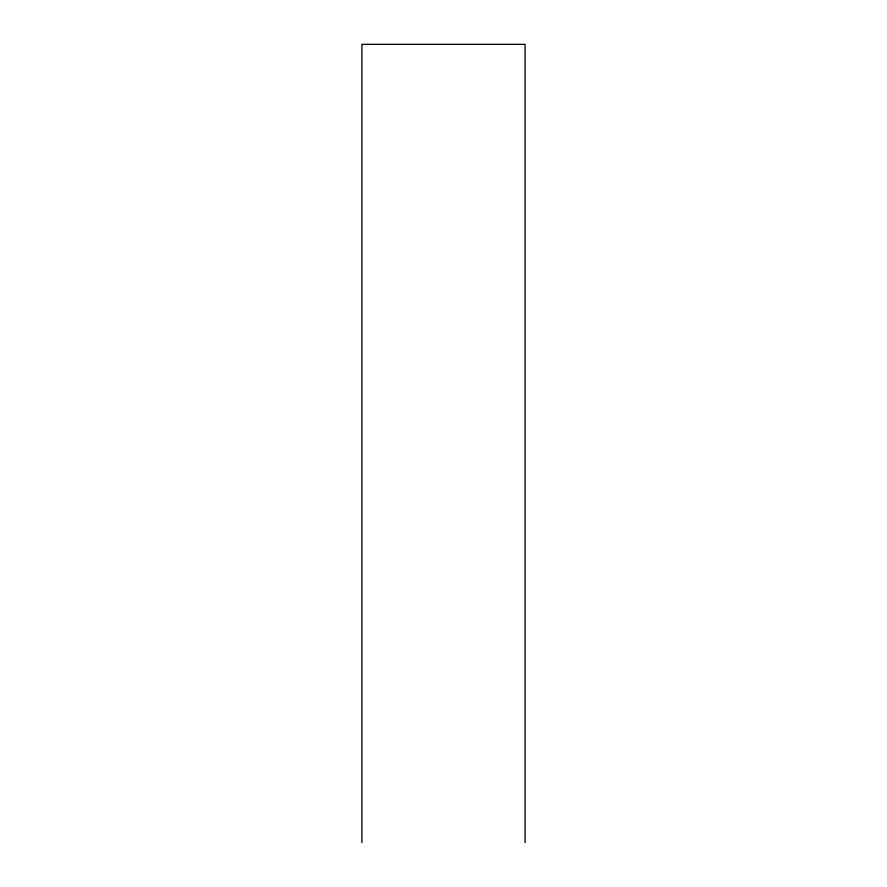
<?xml version="1.0" encoding="UTF-8"?>
<svg xmlns="http://www.w3.org/2000/svg" width="887" height="887" viewBox="0 0 887 887"><rect width="100%" height="100%" fill="white"/><g stroke="black" fill="none" stroke-linecap="round" stroke-linejoin="round"><path stroke-width="1.33" d="M525.082 842.65L525.082 44.35L361.918 44.35L361.918 842.65"/></g></svg>
